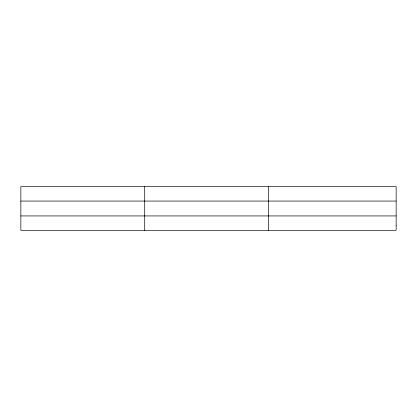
<?xml version="1.0" encoding="UTF-8"?>
<svg xmlns="http://www.w3.org/2000/svg" width="417" height="417" viewBox="0 0 417 417"><rect width="100%" height="100%" fill="white"/><g stroke="black" fill="none" stroke-linecap="round" stroke-linejoin="round"><path stroke-width="0.63" d="M144.699 230.361L144.699 186.639M268.548 230.361L268.548 186.639M20.85 201.067L396.15 201.067M20.85 215.933L396.15 215.933M396.15 225.555L396.15 230.361L20.85 230.361L20.85 186.639L396.15 186.639L396.15 225.555"/></g></svg>
